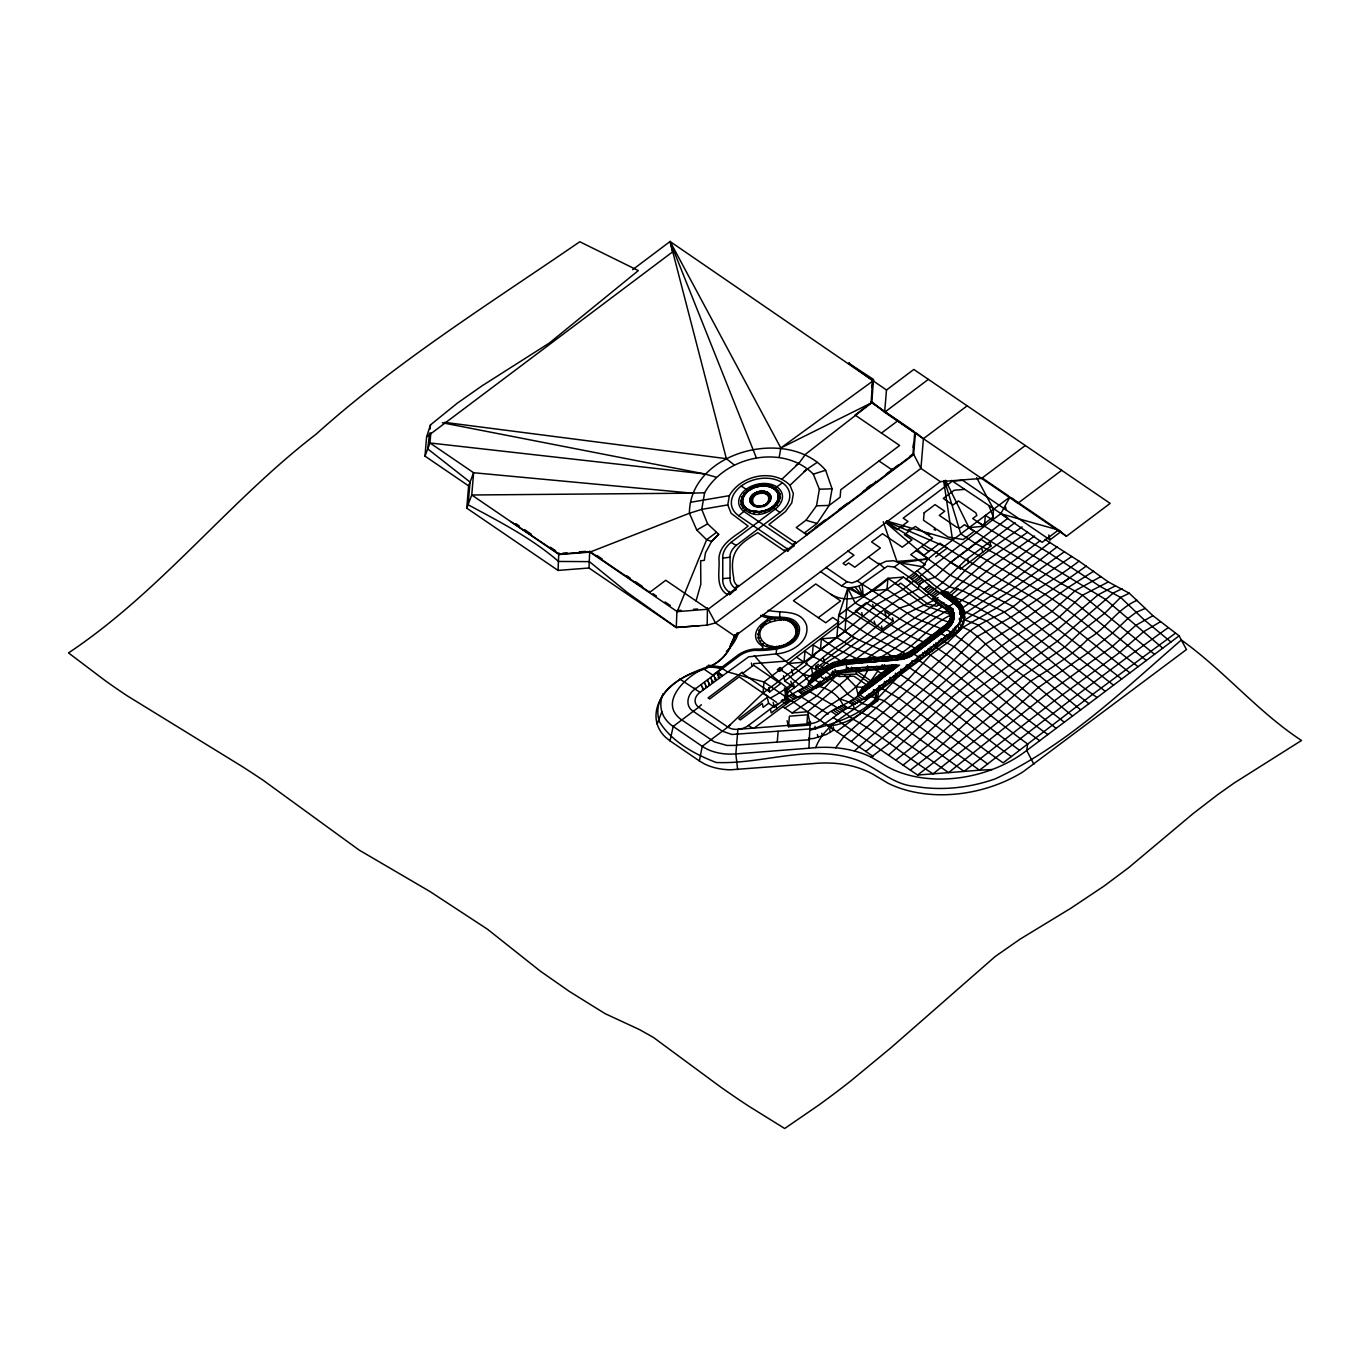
<?xml version="1.0" encoding="UTF-8"?>
<svg xmlns="http://www.w3.org/2000/svg" width="1370" height="1370" viewBox="0 0 1370 1370"><rect width="100%" height="100%" fill="white"/><g stroke="black" fill="none" stroke-linecap="round" stroke-linejoin="round"><path stroke-width="1.5" d="M761.172 493.371C772.611 491.556 770.077 506.934 760.127 505.855C748.688 507.671 751.222 492.292 761.172 493.371L761.189 491.864C774.821 489.706 771.789 508.013 759.956 506.729C746.325 508.887 749.356 490.58 761.189 491.864M759.374 513.716C760.093 510.462 750.161 509.52 749.493 512.568C726.442 502.105 755.572 476.983 771.635 486.007C794.703 496.471 765.573 521.593 749.493 512.568M779.872 620.028C792.75 616.894 802.906 634.036 790.096 641.417C764.785 659.895 742.163 624.463 779.872 620.028L779.684 611.91M947.715 627.58L914.475 653.079C885.482 668.731 848.886 652.925 821.264 673.989L810.475 682.637L809.259 681.798L823.558 669.673L830.562 665.854L830.648 663.799L838.303 660.991L897.453 655.631L905.227 653.918L911.992 650.288L944.803 625.611C951.859 621.398 954.445 609.924 946.499 605.215L945.882 609.359L949.461 613.315L950.42 616.517L951.499 613.092L953.178 612.116L952.835 616.226L949.598 622.254L913.054 650.476C909.903 655.083 899.268 652.428 903.806 659.073L846.078 664.159M900.963 659.706L900.278 657.223L907.574 654.963L908.31 653.319M663.131 693.631A51.341 35.534 -13.4 0 0 661.864 711.732A49.491 34.267 -13.4 0 0 673.167 726.442L702.211 746.325A49.56 34.301 -13.4 0 0 735.844 753.911L808.916 748.208L810.081 723.685L807.598 711.749L763.981 681.986L727.316 671.814L722.469 668.509L706.851 666.419M1044.916 539.352L1079.046 561.169L1108.347 581.942L1129.308 593.244L1152.941 615.695L1179.125 635.834L1186.454 649.551L1022.825 771.978A111.398 77.114 -13.4 0 1 888.102 783.263L873.478 774.529A90.745 62.814 -13.4 0 0 817.599 763.261L730.587 769.803A56.975 39.439 -13.4 0 1 704.437 763.912L699.385 760.949L702.211 746.325L727.83 727.059L763.039 693.117L845.033 631.33L847.842 588.107L841.54 585.898L820.459 571.513M769.289 618.024L763.724 622.46A22.262 15.412 -13.4 0 0 761.035 645.236L763.073 647.068L762.131 648.472M875.635 693.083L875.276 699.094C857.295 717.058 833.371 723.565 809.961 730.244L809.653 728.943L731.837 734.474L722.367 731.169L693.271 711.321C684.589 706.184 687.415 693.665 695.138 689.059L738.875 656.162A22.228 15.395 -13.4 0 1 754.733 650.339C769.221 650.836 801.655 649.294 799.395 627.135C793.247 611.876 774.17 620.507 762.593 614.531M967.151 405.828L923.414 438.725L920.931 468.403L715.5 622.939L707.194 625.114L676.249 627.529L588.98 568.002L558.035 570.417L558.772 553.48M588.98 568.002L589.716 551.065M676.249 627.529L676.968 610.609L681.096 610.284M707.194 625.114L707.434 607.852M782.784 706.577L792.134 712.965L807.598 711.749L836.676 731.58L877.69 700.755L878.478 689.024M829.518 664.707L812.273 656.179L813.181 644.979L841.385 661.111L907.334 613.178L933.33 600.557L936.292 600.831M558.035 570.417L466.759 508.15L468.608 485.888L424.991 456.124L426.584 436.927L430.522 424.768M430.831 432.851L429.974 442.972L424.991 456.124M792.853 544.832L795.576 542.777L768.878 524.573L785.421 511.626L791.774 502.927L793.384 493.662L789.993 485.271C772.971 468.197 740.69 475.304 729.371 495.649L727.761 504.913L731.152 513.322L748.088 526.063C737.42 535.327 719.884 542.246 718.925 558.515C720.123 570.314 714.832 586.668 726.99 594.374L730.039 592.782A29.643 20.516 -13.4 0 1 722.744 581.325L722.795 555.415A29.643 20.516 -13.4 0 1 731.015 542.383L775.112 509.212A22.228 15.395 -13.4 0 0 776.978 486.949A22.228 15.395 -13.4 0 0 746.033 489.364A22.228 15.395 -13.4 0 0 744.167 511.626L793.333 545.174M787.373 548.942L784.65 550.997L757.781 532.673C737.368 544.883 729.097 553.035 733.669 577.575C733.584 580.897 735.022 584.459 738.07 586.035L735.502 588.672A22.228 15.395 -13.4 0 1 730.039 580.075L730.056 555.175A22.228 15.395 -13.4 0 1 736.221 545.414L779.958 512.517A29.643 20.516 -13.4 0 0 782.441 482.839A29.643 20.516 -13.4 0 0 741.187 486.059A29.643 20.516 -13.4 0 0 738.704 515.736L787.87 549.284M777.252 741.889L778.126 731.392M788.521 726.699L789.394 716.202L807.632 714.78L806.964 722.658L810.612 722.367L810.389 724.987L788.521 726.699L787.082 720.723M820.442 649.928L821.383 638.814L836.83 637.547L851.112 646.349L878.358 658.473C903.618 645.133 922.986 623.624 948.108 610.249M836.83 637.547L838.714 615.335L847.842 588.107L859.007 586.189L887.418 566.221L894.353 567.026L908.892 576.958L930.761 595.008L950.369 608.708L952.921 612.047L953.04 608.605M886.253 657.138L897.453 655.613L898.309 657.429L846.232 661.573L846.591 669.296L838.115 671.146L830.734 675.102L825.887 671.797L825.305 669.331L831.881 665.409L832.206 667.995L828.148 670.272M872.022 387.727L872.365 383.686M872.707 379.644L871.097 402.934L855.017 415.041L899.628 445.473L840.752 489.775L840.135 497.19L829.192 505.41L817.068 523.426L804.293 533.033M872.947 380.689L848.664 363.238L873.443 379.37L871.834 402.66L805.543 454.224L799.207 462.906L782.116 479.003M853.202 662.326L853.698 659.038L854.537 660.854M853.459 662.189L853.733 661.008L854.332 663.474M886.493 390.005L884.626 412.267L1066.425 536.287L1110.162 503.389L913.824 369.438L886.493 390.005L670.084 241.497L632.649 269.667M776.413 702.228L763.039 693.117L763.981 681.986L870.327 600.728L886.989 589.46L887.914 578.328L903.395 577.112L911.29 582.507M913.139 447.545L913.482 443.572M699.385 760.949L670.016 740.862L673.167 726.442L698.734 707.211A14.83 10.258 -13.4 0 1 699.984 692.364L748.636 656.829L776.173 653.884L788.572 663.474L804.036 662.189L804.978 651.144L812.273 656.179M897.384 665.923C899.439 664.244 890.106 670.975 887.452 672.875L860.257 693.854L859.041 693.032L862.415 689.11L891.168 667.498L846.249 670.992L839.039 672.567L821.812 684.161L816.537 686.764L815.321 685.942L808.745 691.268L789.788 701.491L754.253 728.052M837.789 626.467L845.033 631.33L877.262 604.256L902.779 589.614L992.565 519.932L993.575 509.178L976.639 477.685M430.043 429.101L430.488 424.905L457.186 403.259L482.052 385.826L549.233 343.117L638.334 270.592L579.784 241.754C490.135 303.318 397.351 361.149 316.162 434.136C228.567 501.42 160.735 591.48 68.5 652.908L105.627 680.958A547.709 210.655 53 0 0 127.478 695.977L241.651 766.19A913.002 351.148 53 0 1 263.297 780.369L359.06 850.016L429.82 891.442L487.549 929.271L540.122 970.987L569.338 991.418L605.078 1013.629L639.31 1029.504L653.37 1037.398L719.884 1086.478A703.598 270.609 53 0 0 748.962 1106.309L784.702 1128.503L817.941 1105.659A726.271 443.572 -55.7 0 0 850.736 1080.981L891.134 1047.605L995.168 956.534L1020.033 939.186L1070.706 908.327L1104.083 886.047L1128.709 867.638L1193.184 813.54L1217.707 794.668L1234.25 782.955L1301.5 740.485C1257.643 711.732 1223.941 670.409 1181.334 639.978C1122.938 690.583 1065.963 745.794 995.202 778.879C969.635 787.853 941.841 790.952 915.04 786.38C891.528 784.753 875.498 765.607 853.87 758.98C808.591 744.184 761.788 764.563 716.219 762.491C694.847 754.39 671.3 741.444 659.278 721.493C650.014 689.572 686.986 673.372 711.664 665.58M934.066 597.388L933.33 600.557L906.152 579.013L925.298 564.611L910.742 554.696L932.61 538.239L928.38 535.345L929.75 534.317L928.535 533.495L927.165 534.523L915.314 526.422L910.519 530.036L909.303 529.197L907.95 530.224L909.149 531.063L904.371 534.66L911.992 539.848L902.248 547.178L882.52 533.718L871.577 541.938L880.413 547.966L854.794 567.214L848.578 562.967L845.65 565.176L843.047 563.395L853.99 555.175L847.842 550.98M870.84 401.907L914.715 432.714L912.899 454.532L806.519 534.557L806.262 533.512L806.998 534.882L796.261 527.553L805.971 520.257L816.503 505.804L829.192 505.41L832.069 488.816L825.648 470.252C787.973 426.224 689.504 451.449 689.418 513.27L696.782 530.036L706.646 539.729L711.578 541.475L718.719 534.249M951.448 480.442L1007.909 518.237L950.746 562.385L934.957 577.318L924.356 580.76L918.893 584.87L918.414 589.066C889.729 601.259 868.306 623.47 844.057 642.273C817.325 658.234 798.196 683.87 770.3 698.032M429.615 433.023L427.731 448.898L470.064 482.086L468.06 504.725C499.416 521.628 531.44 537.999 558.583 561.46L589.374 561.631L627.374 592.525L676.249 627.409L699.111 625.747M959.89 620.387L960.079 618.709M945.882 609.359L936.172 602.749L936.806 598.604L938.176 597.577M941.036 606.054L941.652 601.909L944.889 604.101M816.503 505.804L819.38 489.21L813.318 474.14C782.801 443.555 724.918 456.296 704.625 492.772L701.748 509.366L707.605 523.871L718.685 534.231L711.578 541.475L705.481 552.846L704.3 560.347L700.652 560.792L700.823 584.236L696.046 600.951M779.222 457.203L780.814 447.973L670.084 241.497L672.567 251.909L426.584 436.927M708.239 665.221L722.058 667.07L737.659 655.339A24.095 16.68 -13.4 0 1 754.836 649.038C768.262 649.226 799.583 648.712 797.597 627.614C791.175 612.647 771.978 622.34 760.641 615.335M952.099 618.298L950.523 618.743L949.53 621.655C955.198 609.718 938.844 605.608 933.552 598.45M950.66 617.545L947.441 624.96L948.228 622.374L949.598 622.254M953.931 617.288L950.352 625.388L944.872 629.703M951.568 624.583L951.996 621.158L949.907 623.555L950.506 626.039L952.989 621.997L952.407 619.6L954.256 614.736L951.328 621.62L948.177 625.405L948.759 627.871L913.824 654.329M953.006 622.066L954.068 617.87M946.19 596.173L942.954 593.963C952.475 598.313 963.846 608.263 960.901 620.13L960.319 617.647M957.459 603.399L961.209 614L959.942 622.87L962.476 614.102L960.832 605.745L959.257 603.262L957.459 603.399L943.485 592.799L945.009 592.422C963.607 598.108 973.248 623.264 954.017 634.533L872.005 696.217L865.326 699.488L864.11 698.666L843.886 709.985L825.511 723.12A22.228 15.395 -13.4 0 1 809.653 728.943M781.448 619.976L781.739 618.384M761.771 484.86L761.583 485.853L756.839 486.658L756.548 485.751M893.171 664.981L890.397 668.491L841.625 672.738L835.049 675.496L822.223 684.983L815.544 688.271L808.283 683.305L812.53 678.373L812.992 676.078L811.365 667.447L805.491 663.251M817.993 674.263L818.472 671.968L819.517 672.139M812.53 678.373L823.473 670.153L823.935 667.858L834.381 662.224L834.535 664.176L847.259 661.402L848.39 661.419L848.886 663.508L853.407 663.542L852.825 661.076L852.534 663.217M848.235 668.885L846.437 668.646L899.542 665.067L859.264 695.361L858.048 694.539L862.312 689.589L862.775 687.295L888.753 667.772M867.775 685.479L868.255 683.185L869.299 683.356M873.238 681.369L873.717 679.075L874.779 679.246M878.718 677.26L879.18 674.965L880.242 675.136M884.181 673.149L884.643 670.855L885.705 671.026M862.312 689.589L891.185 666.916L863.836 687.483M946.139 625.987L909.629 653.85L911.529 652.582L911.992 650.288L913.054 650.476L909.92 651.692L909.629 653.85L907.574 654.963M916.992 648.472L917.455 646.178L918.516 646.349M922.455 644.362L922.918 642.068L923.979 642.239M927.918 640.252L928.398 637.958L929.442 638.129M933.398 636.142L933.861 633.848L934.922 634.019M938.861 632.032L939.323 629.721L940.385 629.909M911.529 652.582L947.869 624.103M759.956 506.729L760.127 505.855M948.537 611.859L949.496 608.006M740.879 504.537L742.591 503.732C740.605 496.95 746.838 490.169 752.318 488.319A18.152 12.57 -13.4 0 0 750.572 510.53A18.152 12.57 -13.4 0 0 778.297 497.31A18.152 12.57 -13.4 0 0 752.421 488.268L751.582 487.583M740.519 500.855L742.266 500.392C745.297 486.247 767.183 480.185 776.841 491.179L778.537 490.717M759.34 511.815C766.669 511.078 774.324 507.568 777.766 500.718C778.742 492.755 778.896 493.371 777.817 500.992C772.68 511.918 755.024 515.051 747.095 509.041M949.461 613.315L952.03 608.263L952.784 610.147L951.14 611.277L950.095 614.873M768.142 610.335C781.14 613.606 800.816 608.828 806.553 625.268C809.927 642.085 790.644 653.028 776.173 653.884L776.773 646.28M763.398 493.405L763.843 491.899M776.499 647.342C747.695 650.322 756.446 616.397 779.907 618.452M754.219 513.63L754.647 511.746M948.622 623.35L949.53 620.593L951.02 620.319M783.76 620.13L784.274 618.555M950.438 618.212L951.516 614.959L953.195 614.171M950.129 619.942L951.191 616.86L952.835 616.226M712.04 665.375C724.37 659.518 731.477 647.325 735.005 634.635M729.748 646.503L737.197 632.871M468.608 485.888L473.609 472.736L691.953 493.166L704.625 492.772M466.759 508.15L471.76 494.998L473.609 472.736L429.974 442.972L704.916 473.986L716.03 477.154M670.016 740.862L665.666 737.385A56.906 39.387 -13.4 0 1 657.172 724.045L661.864 711.732M860.72 659.124L861.833 660.289M868.015 658.559L869.128 659.706M875.31 657.994L876.423 659.141M889.901 656.864L891.014 658.011M897.453 655.631L900.056 655.922M691.953 493.166L471.76 494.998L559.011 554.525L589.956 552.11L677.225 611.636L706.646 539.729L716.219 532.536M815.938 678.681L815.647 679.52L815.458 676.66L815.955 678.749L818.678 676.626M821.418 674.571L821.11 675.393L820.921 672.55L821.418 674.639L825.185 672.242M824.26 680.496C826.367 677.808 818.061 684.178 821.538 682.551M868.46 687.843L865.412 690.737L865.241 687.894L895.312 665.272L895.809 667.361L896.699 666.437M874.968 683.476L870.892 686.627L870.292 684.144M879.403 679.691L879.865 676.951L880.448 679.417L876.355 682.517L875.772 680.034M874.711 690.703L874.899 689.795L869.933 694.299M870.789 693.905L874.214 690.309M882.126 677.568L881.818 678.39L881.235 675.924M880.174 686.593L880.362 685.685L876.783 689.658L879.814 686.781M890.329 671.403L887.28 674.28L886.698 671.814M885.14 682.089L882.246 685.548L885.825 681.575L885.636 682.483M892.915 668.765L890.192 670.821M895.792 667.293L892.761 670.17L892.161 667.704M891.459 678.099L887.709 681.438L886.51 681.061M896.922 673.989L891.801 677.842M902.385 669.879L897.264 673.732M898.651 673.218L901.683 670.324M907.008 665.632L904.114 669.108L907.693 665.118L907.505 666.025M959.925 622.802L951.602 632.871L946.756 629.566L946.156 627.1L914.458 650.887L914.783 653.353M914.629 653.73L918.739 650.647L918.14 648.164L917.677 650.904M912.489 661.522L909.594 664.998L913.173 661.008L912.985 661.915M923.14 646.726L920.092 649.62L919.51 647.137M959.051 619.103L960.935 619.959L958.332 624.925L950.438 633.505L917.951 657.412L915.057 660.888L913.858 660.494M925.863 644.671L925.572 645.51L925.384 642.65L925.88 644.739L929.665 642.41L929.083 639.944L928.62 642.684M919.321 656.384L923.26 654.706L923.431 653.302M931.189 639.978L928.466 642.033L931.24 639.893L930.213 639.191L930.35 641.896M931.343 640.561L931.035 641.383L930.864 638.54L931.36 640.629L935.111 638.232M924.596 653.182L929.031 649.774M936.806 636.451L936.498 637.273L936.326 634.43L936.823 636.519L940.591 634.122M931.309 647.89L934.494 645.664M942.269 632.341L941.961 633.163L941.789 630.32L942.286 632.409L945.009 630.286M935.727 644.054L936.926 644.431L939.82 640.954M946.482 636.725L950.575 634.087L950.763 632.735M735.159 635.046L732.008 642.05L734.885 636.177L940.334 481.641L981.588 478.421L1025.325 445.507M868.717 683.972L877.776 671.043L882.194 674.228M785.969 620.507L786.705 618.966M735.159 636.622L730.998 643.968M765.436 493.868L766.275 492.446M771.327 647.308L771.961 646.246M788.041 621.089L789 619.617M808.283 683.305L812.992 676.078L826.024 662.789L842.858 652.308L867.553 634.173L891.613 613.383L900.004 607.989L908.944 604.906L929.1 593.724L942.354 582.798L965.901 559.851L1015.05 522.604M789.788 701.491L784.942 698.186L807.632 685.479L814.208 676.9L803.385 674.485L788.572 663.474M815.544 688.271L819.328 682.465M864.727 691.251L862.775 687.295L858.048 694.539L856.13 686.952L844.879 675.496M863.99 688.134C854.931 704.677 832.566 705.584 820.664 719.815A14.83 10.258 -13.4 0 1 810.081 723.685L737.899 729.319L735.844 753.911L737.642 769.58M869.111 693.699L865.326 699.488L870.567 696.405L883.753 700.584L979.499 770.214L992.137 769.529M808.916 748.208L815.681 747.592C825.528 722.127 852.089 713.564 870.567 696.405M814.876 716.715C832.737 700.258 858.168 693.477 868.032 669.194M766.926 484.946L766.275 485.922L761.532 485.596M757.302 506.677L757.901 505.821M825.922 567.403L847.002 581.788L852.037 582.918L857.312 580.983L879.18 564.526L885.945 561.306L893.497 560.707L899.816 562.916L922.558 566.666L928.072 558.926L936.189 552.435L1009.998 496.933L1000.751 513.75L992.565 519.932L985.372 515.343L984.379 526.149L1105.316 599.272L1162.736 648.181M948.811 622.768L944.324 627.905M835.631 747.78L843.937 736.461L907.813 679.811L930.829 654.706L947.355 642.821L962.99 627.306L997.018 607.715L1071.819 556.443M831.299 664.21L823.935 667.858L812.992 676.078L814.054 676.249L818.267 670.803L811.365 667.447M789.959 621.894L791.089 620.507M830.562 665.854L838.868 662.84M903.241 656.572L908.875 654.5M854.383 751L930.504 683.356L977.358 636.485L1011.385 616.945L1069.747 577.78M767.149 494.724L768.313 492.772M832.874 666.008L834.21 664.57L834.587 666.145L832.874 666.008L834.159 664.724M905.724 669.553C881.749 690.788 863.305 723.069 828.233 726.083M953.914 615.25L954.085 617.938L954.239 612.613M950.523 623.179L946.156 627.1L948.177 625.405M950.489 625.97L948.263 628.299M746.77 508.989L738.704 515.736M837.669 674.091L817.051 695.823L792.134 712.965M850.564 675.581L807.598 711.749M791.654 622.888L792.956 621.586M891.168 667.498L890.14 668.491L892.778 664.998M701.371 704.728L698.734 707.211L727.83 727.059A14.83 10.258 -13.4 0 0 748.465 725.449L777.937 703.272M727.83 727.059L730.467 724.576M789.993 485.271L807.067 469.174L817.171 462.375M937.542 632.478L941.515 628.881L914.509 617.75L857.312 580.983M836.676 731.58L851.232 741.495C888.376 707.194 926.822 674.639 962.1 638.608C977.735 620.353 1003.542 616.791 1020.924 600.248C1040.327 587.25 1060.5 575.451 1079.046 561.169M766.481 646.229L767.56 645.27M953.88 616.894L953.725 620.011M868.203 657.617L943.005 606.311M949.41 595.539L954.411 597.32L994.945 564.491L1034.573 536.03M833.114 717.4L888.514 755.144L952.064 697.159L976.296 677.088L1009.056 652.274L1058.787 617.442L1082.505 595.231L1108.347 581.942M771.635 486.007L770.556 486.898L766.207 485.665M1152.941 615.695L1135.867 625.285L1111.978 646.726L1046.063 694.59L948.554 772.629L890.02 731.46L874.916 719.181L854.229 709.043L847.653 707.999L842.79 704.694C838.526 694.967 828.473 688.613 818.369 686.267L784.856 707.965M793.11 624.052L794.566 622.87M950.283 595.847L958.298 588.877M937.936 602.423L872.913 646.143L856.541 658.593L835.854 648.472L821.383 638.814M938.981 604.461L936.669 606.311L927.678 603.913L900.689 583.123L897.949 585.178L887.914 578.328L838.714 615.335L867.553 634.173L905.741 653.832M958.041 603.211L1039.899 540.893M754.87 506.129L755.863 505.359M888.514 755.144L895.792 760.144L912.026 747.095L967.562 696.046L1058 629.172L1098.158 594.768L1115.368 585.846M892.623 682.243C932.028 705.584 965.422 737.163 1003.165 762.816L1093.14 693.973L1175.374 633.231M1050.191 542.28L1001.264 580.469L963.213 607.492M815.681 747.592A98.16 67.935 -13.4 0 1 871.115 757.148L889.284 743.362L944.821 692.312L985.064 658.268L1009.707 639.944L1051.389 611.91L1075.313 590.624L1100.966 576.53M865.771 751.445L890.02 731.46L985.304 644.242L1027.243 617.288L1068.446 587.302L1093.62 571.221M895.792 760.144L917.609 775.043L979.499 770.214C1041.868 722.144 1103.912 673.475 1167.993 627.82M795.987 465.355L799.207 462.906M803.847 471.622L807.067 469.174M903.07 765.111L927.456 745.708L975.097 702.176L1016.026 670.735L1057.297 641.263L1113.467 592.885L1122.15 588.74M1057.332 546.733L1008.234 584.168L963.264 614.633M929.528 585.35L924.065 589.477L929.528 585.35L954.068 603.194L960.182 609.718L959.548 607.852M1022.157 526.885L980.8 556.288L964.874 570.571L949.427 586.908L940.385 593.313L948.28 598.108L948.622 599.478L947.937 596.669L944.392 594.529L944.992 596.995L950.694 599.752L953.469 602.783L952.784 599.974L949.239 597.834L949.838 600.3L958.195 606.533M943.159 627.648L948.074 623.932M910.331 770.077L934.819 751.085L974.635 715.243L1023.39 675.821L1064.781 647.085L1080.553 632.152L1105.008 612.989L1120.626 597.406L1129.308 593.244M510.53 521.456L559.268 554.131L590.213 551.716L649.74 592.337L665.751 580.281L708.17 609.222L715.5 622.939L734.885 636.177M848.903 364.283L849.212 362.827M782.441 482.839L774.17 488.679L770.505 486.641M928.363 379.37L884.626 412.267L871.594 401.633M881.458 433.074L897.538 420.984M867.09 487.754L870.515 485.185M735.844 590.093L735.262 587.627L738.293 585.332L738.55 586.377M815.218 527.484L825.356 519.846M838.902 509.657L847.362 503.287M862.586 491.83L876.132 481.658M886.287 474.02L898.138 465.115M909.971 456.193L913.362 453.658L920.931 468.403L940.334 481.641M730.193 593.433L729.559 594.82L736.478 588.706L735.656 589.323M788.024 549.935L787.39 551.322L794.309 545.209L793.487 545.825M701.354 669.776C684.949 677.705 658.251 703.187 681.455 719.729L714.335 741.855L726.973 745.451L736.546 745.383M704.762 683.39L704.42 682.26M714.198 676.283L713.838 675.17M717.349 673.92L718.599 672.721M701.783 686.147L702.159 687.089M704.933 683.784L705.293 684.726M708.067 681.421L708.444 682.363M711.218 679.058L711.578 679.999M714.352 676.694L714.729 677.636M717.503 674.331L717.863 675.256M702.313 687.483L703.033 687.98M705.447 685.12L706.184 685.616M708.65 684.469L710.105 684.572M711.783 682.089L713.256 682.209M709.489 685.034L709.129 684.11M712.64 682.671L712.263 681.729M718.925 677.944L718.565 677.003M841.54 585.898L847.002 581.788M753.551 665.238L780.575 683.681L769.649 691.901L742.608 673.458L753.551 665.238L753.62 663.645L786.705 661.059L838.988 621.74L832.754 617.476L825.733 622.768L793.418 600.728L815.715 583.962L840.581 600.933L818.284 617.699M894.353 567.026L899.816 562.916L928.072 558.926L950.198 575.109L1012.533 606.225L1113.519 685.188M888.257 578.568C873.529 592.371 850.462 606.413 830.597 594.118M923.483 555.535L939.889 543.205L947.167 548.171L935.676 556.802M871.508 590.658L886.989 589.46L903.395 577.112M910.536 578.106L915.999 573.996L929.528 585.35M912.18 579.322L917.66 575.212M1061.681 470.321L1017.944 503.218L1011.591 498.183M915.537 581.976L921 577.849M793.692 684.469L794.446 687.654L784.753 681.044L807.05 664.262L806.433 661.676L814.619 655.494L814.311 654.192L844.81 631.262L854.503 637.872L824.021 660.819M917.215 583.38L922.678 579.27M918.893 584.87L924.356 580.76M770.334 708.992L771.259 712.897L787.664 700.567L787.647 692.775L816.743 670.889L815.664 666.385L818.404 664.33M767.474 698.375L768.621 703.255L763.158 707.365L762.234 703.478L740.365 719.918L738.772 718.839L768.245 696.662L739.149 676.814L709.677 698.991L708.085 697.895L742.3 672.156L742.608 673.458M768.621 703.255L774.307 707.143L785.25 698.905L785.233 691.114L792.031 685.993L790.884 681.215M816.126 668.286L824.329 662.121L823.233 657.514M925.743 590.949L931.206 586.839M814.054 676.249L827.994 665.991M927.421 592.371L932.901 588.261M886.133 521.953L936.189 552.435L960.438 568.978L990.921 546.048L990.133 542.743M809.482 684.144L828.901 669.759L828.679 667.121M893.24 621.175L866.2 602.731L855.274 610.951L882.314 629.395L893.24 621.175L892.452 617.87M930.761 595.008L936.241 590.898M932.422 596.224L937.885 592.114M815.321 685.942L820.339 682.174M825.802 678.064C828.679 678.304 821.829 679.657 820.424 675.907L819.825 673.441L821.315 673.989M814.328 687.449L830.717 675.05M936.172 602.749L932.696 598.416L940.899 592.251L945.009 592.422L956.808 601.139L954.702 599.05L953.178 599.426C969.258 604.341 966.449 626.604 953.623 633.711L871.594 695.395L866.319 697.981L865.104 697.159L864.11 698.666L951.448 632.221M827 678.441L829.723 676.318M939.529 593.279L945.009 592.422M1027.586 532.262L987.753 559.902L947.749 594.94L943.485 592.799M1058.479 530.002L1042.073 542.332L1000.751 513.75L1058.479 530.002L1066.425 536.287M886.561 522.501L897.093 529.693L901.888 526.097L903.104 526.919L904.457 525.892L903.258 525.07L908.036 521.473L903.19 518.168L952.39 481.144L962.699 480.339L1049.968 539.883L1060.894 531.646L1011.454 497.909M903.806 659.073L909.2 657.103L908.618 654.62L914.047 651.247M890.157 670.769L892.966 668.68M944.855 629.618L947.697 627.511M884.866 675.581L885.328 672.841L885.928 675.307L882.143 677.636L881.646 675.547M866.542 696.08L869.59 694.556M875.396 690.189L876.766 689.607M902.727 669.622L904.097 669.039M930.076 649.072L931.446 648.472M934.854 645.476L935.042 644.568M940.317 641.348L940.505 640.441M887.709 681.438L890.432 679.314M893.189 677.328L895.894 675.204M917.78 658.764L914.526 661.008M941.19 639.927L945.112 638.197M917.609 775.043C956.483 745.143 993.729 713.171 1030.788 681.113C1050.687 668.098 1071.528 656.059 1088.225 638.797C1106.532 628.368 1117.714 608.52 1137.083 600.334M1179.125 635.834L1026.712 750.486A103.983 71.976 -13.4 0 1 880.773 762.713L871.115 757.148M1064.576 551.579L1006.864 593.141L964.822 619.942L978.197 624.977L1016.728 658.901L1039.042 675.341L1080.725 709.865M768.416 495.906L769.82 494.878M873.7 380.398L780.814 447.973L871.834 402.66L913.721 431.242M781.225 700.806L783.075 699.453M945.505 480.236L968.984 527.69L983.369 536.971L1061.476 583.654L1086.307 566.084M742.591 507.859L744.098 506.489L746.821 509.246M823.473 670.153L826.846 667.841L827.137 665.683L823.558 669.673L830.58 665.426L842.824 661.556L900.569 656.744L907.591 654.535L910.776 652M736.58 745.074L809.259 739.766L809.327 737.574L809.636 738.875L813.694 738.464L826.538 734.406L833.919 729.953L833.217 727.008M911.444 653.13L913.807 651.538L911.101 653.302L911.684 655.768L909.2 657.103M832.84 672.927L830.734 675.102M912.232 653.901L914.663 652.188L912.214 653.832M911.684 655.768L913.944 654.244L918.636 656.898M895.586 656.487C916.444 645.476 929.87 624.617 951.414 614.788L924.853 605.591L895.192 583.295M794.326 625.371L795.901 624.326M696.782 530.036L707.605 523.871M1160.458 621.723L1143.522 631.793L1119.461 652.617L1053.701 701.286L964.035 771.413L882.999 712.468L875.772 707.725L862.62 703.649L854.229 698.769L848.304 694.641L839.998 685.36L829.09 677.876M795.251 626.826L796.912 625.936M762.422 644.208L763.861 643.438M825.305 669.331L814.362 677.551L815.869 678.081M886.458 672.088L886.613 674.793M880.996 676.198L881.133 678.904M875.533 680.308L875.67 683.031M870.07 684.435L870.207 687.141M848.869 663.44L847.944 663.971L846.403 659.604M855.719 663.166L860.702 662.977L860.12 660.511L859.829 662.652M863.46 662.309L862.535 662.84L861.935 660.357L862.98 660.289L863.477 662.378L867.998 662.412L867.415 659.929L867.124 662.087M851.883 668.611L859.332 668.68L854.64 667.995M870.772 661.796L869.83 662.258L869.231 659.792L870.275 659.723L870.772 661.796L875.293 661.83L874.711 659.364L874.42 661.522M859.332 668.68L860.257 668.166M878.05 661.162L877.125 661.693L876.526 659.227L877.571 659.141L878.067 661.231L882.588 661.265L882.006 658.799L881.715 660.939M869.231 666.865C886.373 666.111 862.501 668.269 861.935 667.43M885.345 660.597L884.421 661.128L883.821 658.662L884.866 658.576L885.362 660.665L889.883 660.7L889.301 658.234L889.01 660.374M892.641 660.032L891.716 660.563L891.116 658.079L892.161 658.011L892.658 660.1L897.179 660.135L896.596 657.651L896.305 659.809M882.143 666.454L877.554 667.258L876.526 666.299M882.16 666.522C882.194 664.244 906.221 666.522 891.116 665.152M769.169 497.344L770.711 496.591M835.289 663.971L835.734 666.505L847.037 664.039M906.118 655.665L906.563 658.199M958.538 623.23L961.791 626.313M754.151 504.502L752.695 504.537A10.498 7.261 -13.4 0 1 757.045 492.155A10.498 7.261 -13.4 0 1 770.762 497.892M1145.114 608.451L1136.346 612.219L1128.126 618.298L1112.337 633.248L1087.986 652.822L1038.357 687.5L1014.365 709.078L933.073 773.827C905.673 756.737 881.201 734.919 853.099 719.284C833.32 702.108 807.409 694.265 788.88 675.547M795.867 628.351L797.597 627.614M832.206 667.995L835.717 666.454M835.323 671.608L838.115 671.146M589.956 552.11L689.418 513.27L701.748 509.366L727.761 504.913M956.774 625.85L957.784 625.508M796.193 630.029L797.956 629.464M813.318 474.14L825.648 470.252M759.442 641.383L761.155 640.869M769.323 498.937L770.899 498.492M816.537 686.764L818.369 686.267M909.577 664.929L908.396 664.604M891.373 671.129L890.346 671.471L890.791 668.731L891.39 671.197M882.229 685.479L881.047 685.171M945.779 593.946L948.554 592.114L942.594 591.189L934.7 585.521A40.655 15.635 53 0 1 931.326 582.678L917.095 570.776M948.331 596.121L949.855 595.727L951.962 597.834M751.308 503.698L752.883 503.321M796.21 631.741L797.974 631.33M954.599 628.333L955.78 628.059L955.404 626.484M690.6 502.293L729.371 495.649M955.541 601.276L957.202 601.019L941.755 592.285M795.901 633.505L797.648 633.265M722.572 558.155L729.867 557.247M846.129 660.254L842.327 660.1L842.944 661.933M846.437 661.573L842.619 662.053L843.218 664.519M845.119 664.279L844.16 664.399M897.299 657.6L900.689 657.138L900.09 655.288M757.764 637.94L759.631 637.735M968.984 527.69L984.379 526.149L977.17 521.525M768.895 500.581L770.385 500.427M780.266 494.039L778.383 494.193L776.841 491.179M964.514 489.415L954.205 490.22L943.262 498.44L952.955 505.068L958.418 500.958L975.868 512.86L976.879 515.394L972.7 518.528L982.393 525.138L993.318 516.918L989.089 506.198M562.899 553.172L567.026 552.846M579.39 551.87L585.589 551.391M722.726 578.602L730.022 578.037M693.477 609.308L697.604 608.999M677.225 611.636L708.17 609.222L913.602 454.686L915.468 432.423L923.414 438.725M853.424 659.706L864.367 658.85M869.847 658.422L880.773 657.566M886.253 659.569L889.935 659.21M866.165 668.149L867.415 667.002M847.345 668.577L852.037 669.262L852.825 668.149M883.821 665.717L888.496 666.402L889.284 665.289M741.512 497.07L743.105 496.694M750.435 501.985L752.13 501.882M795.319 635.166L796.98 635.115M819.38 489.21L832.069 488.816M754.288 655.596L772.166 675.787L787.27 688.065L792.476 693.871L797.323 697.193L801.604 697.073L828.268 714.095M890.003 658.165L890.791 660.631M882.708 658.73L883.496 661.196M875.413 659.295L876.201 661.761M868.118 659.878L868.922 662.344M860.822 660.443L861.627 662.909M870.087 683.305L856.661 674.143L842.413 674.434L837.138 673.184M834.399 675.239L839.673 676.489L853.938 676.198L867.364 685.36M958.949 605.728L960.832 605.745L963.315 608.229M829.655 667.618L831.008 667.635M932.696 598.416L936.806 598.604M856.13 686.952L862.775 687.295M794.412 636.862L795.987 636.964M757.49 634.139L759.391 634.293M959.959 608.229L961.911 608.4L964.446 611.054M780.626 497.721L778.674 497.276M942.132 603.485L943.159 603.588L936.207 598.296M946.824 606.139L951.653 609.65L953.691 613.914M944.204 603.759L944.564 605.129L947.852 606.242M750.246 500.101L751.976 500.29M767.902 502.156L769.204 502.31M444.548 422.354L726.357 458.676L734.2 464.927M708.872 666.128L723.086 668.029M743.807 493.44L745.194 493.371M836.608 664.57L838.115 664.81M949.53 600.094L947.8 597.286L957.767 604.701L961.363 614.65M793.23 638.488L794.686 638.762M442.339 422.765L704.916 473.986M956.791 604.444L958.349 607.184M758.672 630.269L760.453 630.765M805.971 520.257L817.068 523.426M886.561 520.942L952.595 540.088C983.043 558.686 1014.416 575.777 1044.882 594.323C1078.378 615.455 1106.6 643.01 1138.128 666.676M779.633 501.506L777.766 500.718M750.76 498.149L752.404 498.663M791.774 640.013L793.11 640.441M839.622 698.803L848.578 701.868L853.424 705.173L854.229 709.043M940.899 592.251L947.115 594.529M960.25 609.547L958.229 606.704L959.839 609.513M915.639 648.404L882.76 631.793L846.917 609.171M963.281 611.226L986.965 621.158L1032.586 659.278L1088.927 703.701M766.412 503.543L767.303 503.389A10.498 7.261 -13.4 0 1 762.508 505.667M886.424 521.422L944.392 546.27C974.07 565.913 1006.231 581.462 1036.576 599.769C1068.429 623.299 1098.877 648.25 1129.925 672.858M923.774 641.982C898.84 632.632 878.478 615.284 855.103 602.971L847.842 588.107C877.639 602.321 902.761 624.138 933.569 636.074M748.38 490.7L741.187 486.059M943.93 641.263L954.411 646.914L1056.116 728.378M962.99 627.306L969.857 630.542L977.358 636.485L1008.508 664.981L1030.788 681.113L1072.522 716.03M949.718 622.699L916.05 609.188L886.989 589.46M954.411 597.32C1010.118 617.682 1049.403 664.279 1097.13 697.535M790.096 641.417L791.261 641.999M935.659 647.137C975.217 673.269 1009.091 707.228 1047.913 734.543M955.198 635.166C992.873 661.984 1027.243 694.128 1064.319 722.196M927.387 652.976C966.261 680.119 1001.008 713.085 1039.71 740.708M1061.476 583.654L1082.505 595.231L1154.533 654.346M777.338 505.153L775.677 504.023M761.189 626.569L762.747 627.409M751.942 496.265L753.397 497.087M917.78 659.655C956.157 685.36 990.287 716.87 1027.706 744.03L1026.712 750.486L1033.905 764.306M731.015 542.383L736.221 545.414M870.361 680.53L855.753 670.307M992.565 519.932L1049.146 552.949L1099.682 586.154L1120.626 597.406L1144.275 619.925L1170.939 642.016M881.338 688.202L898.977 698.34L987.701 764.032M780.369 669.656L787.579 674.314M892.469 656.658C877.81 646.041 859.247 642.77 845.033 631.33M679.794 678.989L699.984 692.364M908.344 667.019C947.492 692.038 982.153 722.846 1019.537 750.315M796.775 657.309L804.036 662.189M981.93 477.787L1008.44 495.854M879.026 460.988L892.281 470.03L892.041 469.002M990.921 546.048L981.228 539.438L950.729 562.368L993.044 586.565L1020.924 600.248L1121.722 679.023M921.685 546.459L928.963 551.425M916.222 550.586L929.305 559.508M899.816 562.916L915.999 573.996M868.374 557.025L878.067 563.635M884.027 567.831L878.872 563.224M779.958 512.517L772.372 507.071M942.046 631.587L940.693 631.21L941.276 633.676L945.985 636.331M936.583 635.697L935.231 635.32L935.813 637.786M889.164 614.24L884.797 611.277L885.979 616.209M925.658 643.934L924.288 643.54L924.887 646.024M920.178 648.044L918.825 647.65L919.407 650.133M892.846 668.594L891.476 668.217L892.075 670.683M729.302 591.412L730.381 594.203M820.099 665.477L823.49 667.789M815.664 666.385L820.767 669.861M856.096 697.57L860.959 700.875M852.346 699.882L857.192 703.187M850.462 700.909L855.308 704.231M848.578 701.868L853.424 705.173M842.807 704.694L847.653 707.999M840.923 705.636L845.769 708.958M807.632 685.479L812.478 688.785M839.022 706.68L843.886 709.985M805.783 686.764L810.629 690.069M835.272 708.992L840.118 712.297M833.405 710.259L838.252 713.564M802.015 689.076L806.861 692.381M800.131 690.103L804.978 693.408M831.556 711.612L836.402 714.917M596.96 555.466L602.218 559.046M626.724 575.76L630.234 578.157M635.474 581.736L642.479 586.514M652.942 593.655L656.418 596.019M665.067 601.927L670.272 605.489M792.476 693.871L797.323 697.193M790.593 694.83L795.439 698.135M788.692 695.874L793.555 699.179M873.05 756.394L851.232 741.495M825.819 724.422L833.919 729.953M784.702 700.567L787.921 702.759M782.852 701.902L786.072 704.111M515.856 523.648L519.316 526.012M524.487 529.539L531.389 534.249M550.38 547.212L555.552 550.74M717.692 672.105L722.538 675.41M717.349 672.362L722.196 675.667M717.007 672.619L721.853 675.924M716.99 672.807L717.948 673.458M719.541 677.482L718.085 677.362M703.067 668.491L712.76 675.102L721.682 668.389L721.442 667.361M716.407 679.845L714.934 679.726M715.414 679.366L715.791 680.308M710.705 677.533L711.047 678.647M707.554 679.897L707.913 681.01M706.971 686.935L705.499 686.832M705.978 686.473L706.355 687.397M701.269 684.623L701.628 685.753M703.82 689.298L702.365 689.196M702.844 688.836L703.204 689.761M748.465 725.449L752.49 728.189M1011.351 756.582C974.036 729.679 939.614 699.111 900.484 674.656M788.212 642.701L789.171 643.386M874.831 668.903L877.776 671.043M851.592 588.158L863.288 596.755L862.158 584.288M1146.33 660.511L1074.457 602.064L996.024 554.028L975.2 543.274L960.781 533.889L944.564 480.682M952.647 600.591L955.832 602.594L956.414 605.06M885.688 522.467L928.072 558.926L896.939 561.477L883.239 521.764M922.558 566.666L934.957 577.318L949.427 586.908L962.493 590.675L1004.107 611.91L1105.333 691.353M754.887 495.683L753.568 494.022M764.888 623.333L766.104 624.48M959.257 603.262L961.637 605.608M965.028 614.017L960.473 610.866L960.507 613.589L965.045 617.082M905.673 654.432L905.364 655.887M855.394 587.507L863.288 596.755L859.007 586.189M961.98 617.031L964.514 620.182M803.385 674.485L809.259 681.798M960.935 619.959L963.418 623.281M769.563 511.01L768.604 509.349M755.949 493.251L756.771 494.553M957.39 625.576L959.668 629.241M956.465 603.468L957.339 604.906M783.948 644.722L784.479 645.63M769.478 620.798L770.283 622.168M744.15 506.763L742.591 503.732M952.064 630.577L954.017 634.533M946.601 634.687L948.554 638.643M941.139 638.797L943.091 642.753M935.659 642.907L937.628 646.863M930.196 647.034L932.148 650.973M924.716 651.144L926.685 655.083M919.253 655.254L921.205 659.193M831.213 672.807L833.165 676.763M825.733 676.934L827.685 680.873M820.27 681.044L822.223 684.983M882.862 656.761L883.718 658.576M952.338 609.564L954.068 615.901L953.537 613.28M756.394 457.922L670.084 241.497L726.357 458.676M835.546 670.204L837.121 674.382M838.526 661.573L838.68 662.874M839.039 672.567L839.313 673.458M781.654 645.458L781.945 646.434M764.597 512.825L764.1 511.01M758.5 492.327L758.912 493.765M841.385 671.831L841.625 672.738M1048.786 534.934L1049.968 539.883M1005.546 506.814L1006.333 510.102M981.93 548.925L982.718 552.213M967.854 559.508L968.624 562.813M959.651 565.69L960.438 568.978M953.486 600.728L954.068 603.194L948.451 606.653M950.352 598.33L950.335 600.351M951.225 607.818L951.807 610.301M949.787 606.242L950.369 608.708M945.505 595.008L946.002 597.097M952.989 628.881L953.366 630.457M943.639 593.45L944.375 596.584M946.499 604.701L946.995 606.79M944.067 603.057L944.564 605.129M943.605 603.348L944.067 604.204M950.095 632.067L950.592 634.156M940.025 602.029L939.358 600.454M945.3 636.844L945.129 638.266L944.632 636.177M940.608 634.19L940.008 631.724L939.546 634.464M939.169 640.287L939.666 642.376M935.128 638.3L934.545 635.834L934.083 638.574M933.689 644.397L934.186 646.486M929.579 648.678L929.391 649.585M928.226 648.524L928.723 650.596M922.764 652.634L923.26 654.706M919.921 646.777L920.417 648.849M917.951 657.412L917.797 658.816L917.301 656.744M875.635 481.332L875.892 482.377M914.458 650.887L914.954 652.959M913.362 651.76L913.944 654.244M911.821 660.854L912.317 662.943M906.358 664.964L906.854 667.053M900.895 669.074L901.391 671.163M897.504 657.583L898.086 660.066M896.579 664.724L895.329 665.871M896.083 673.852L895.911 675.273L895.415 673.184M892.572 667.327L893.069 669.416M881.526 626.107L882.314 629.395M890.62 677.962L890.449 679.383L889.952 677.294M872.69 604.393L873.478 607.698M887.109 671.437L887.606 673.526M874.248 621.141L875.036 624.446M884.352 664.621L884.849 666.693M884.489 681.421L884.986 683.493M861.764 612.613L862.552 615.918M879.026 685.531L879.506 687.603M876.183 679.674L876.68 681.746M874.985 683.544L874.403 681.061L873.94 683.801M876.201 694.504L877.69 700.755M873.546 689.641L874.043 691.713M870.703 683.784L871.2 685.856M865.241 687.894L865.737 689.966M855.685 670.016L856.661 674.143M851.541 667.173L851.575 669.296M847.893 667.464L848.39 669.536M838.834 662.874L839.416 665.34M838.697 672.362L839.673 676.489M834.895 669.776L835.477 672.259M832.412 671.112L832.994 673.578M796.056 543.102L795.336 541.732L795.576 542.777M825.202 672.31L824.62 669.844L824.158 672.584M793.076 544.13L793.675 546.596M787.613 548.24L788.195 550.706M819.654 682.688L814.962 680.034L814.208 676.9M829.706 729.388L830.408 732.333M785.13 551.339L784.394 549.969L784.65 550.997M821.726 733.19L822.428 736.135M817.41 734.543L818.113 737.505M814.962 726.305L815.664 729.268M809.447 721.014L810.389 724.987M791.689 669.553L792.956 674.862M783.486 675.735L784.753 681.044M786.894 689.572L787.647 692.775M784.462 687.928L785.233 691.114M787.664 700.567L786.14 690.292M784.479 695.72L785.25 698.905M775.968 705.601L776.739 708.787M773.177 702.348L774.307 707.143M768.656 687.74L769.649 691.901M751.359 663.046L752.13 666.299M727.23 593.655L727.47 594.7M735.621 635.663L735.861 636.707M733.755 639.43L734.012 640.475M737.214 733.532L737.454 734.577M694.881 688.031L695.138 689.059M649.483 591.292L649.74 592.337M559.011 553.103L559.268 554.131M960.421 610.386L960.781 611.91M774.649 619.12L774.975 620.644M843.8 671.3L843.988 672.225M953.092 611.448L953.486 613.417M943.656 480.887L952.595 540.088M882.211 664.638L882.845 669.074M875.413 668.714L875.55 669.639M867.621 665.769L868.255 670.204M860.839 669.844L860.959 670.769M853.544 670.427L853.664 671.351M846.249 670.992L846.369 671.917M779.273 645.972L779.342 647M960.798 614.89L959.702 611.688L959.719 614.308M770.248 499.844A10.498 7.261 -13.4 0 1 769.067 501.728A10.686 7.398 -13.4 0 0 766.241 491.744A10.686 7.398 -13.4 0 0 751.65 495.632A10.686 7.398 -13.4 0 0 754.63 505.667M767.423 503.475A10.686 7.398 -13.4 0 1 762.542 505.804M759.802 506.266A10.686 7.398 -13.4 0 1 757.096 506.215M657.172 724.045A58.773 40.672 -13.4 0 1 692.038 673.372L703.512 669.416A43.703 30.243 -13.4 0 0 730.672 646.315M738.276 632.906A52.985 36.665 -13.4 0 1 726.323 651.469M924.133 512.842L923.5 520.257L935.368 528.358L933.997 529.385L935.213 530.207L936.583 529.18L948.091 537.04L963.247 539.54L974.19 531.303L964.497 524.693L960.319 527.844L956.739 527.245L939.289 515.343L944.752 511.233L935.059 504.622L924.133 512.842M960.079 618.521L959.856 620.507L960.079 618.521M833.285 671.42L832.754 675.941L835.049 675.496L833.285 671.42M948.108 606.499L947.338 610.54L946.002 608.503L948.108 606.499M954.941 628.179L953.623 633.711L957.065 631.998L954.941 628.179M946.636 624.069L944.427 627.426L946.636 624.069M829.895 674.965L829.74 676.386L829.895 674.965M920.263 648.198L917.523 650.253L920.315 648.13M925.726 644.088L923.003 646.143L925.778 644.003M936.669 635.868L933.929 637.923L936.703 635.783M942.132 631.758L939.392 633.813L942.183 631.673M961.158 614.565L960.815 613.041L961.192 614.616M827.514 667.978L826.401 669.639L827.891 669.553L827.514 667.978M830.751 666.128L829.501 667.687L831.128 667.704L830.751 666.128M837.858 663.32L836.436 664.621L838.235 664.895L837.858 663.32M841.608 662.395L840.153 663.542L841.985 663.988L841.608 662.395M708.615 682.568L708.975 683.698L708.615 682.568M711.749 680.205L712.725 680.873L711.749 680.393M714.9 677.842L715.876 678.51L714.883 678.03M718.051 675.478L719.01 676.146L718.034 675.667M780.061 667.584L777.338 669.639L779.753 671.3L782.493 669.245L780.061 667.584M859.812 694.95L857.962 696.303L862.809 699.608L864.658 698.255L859.949 694.847M819.157 673.954L818.695 676.694L819.722 676.369L819.157 673.954M945.471 627.614L945.026 630.354L946.054 630.012L945.471 627.614M923.603 644.054L923.157 646.794L924.185 646.469L923.603 644.054M868.922 685.171L868.477 687.911L869.505 687.586L868.922 685.171M845.427 661.83L843.954 662.823L845.804 663.405L845.427 661.83M856.181 662.943L855.24 663.405L854.657 660.939L855.685 660.854L856.181 662.943M955.369 602.954L954.154 601.361L955.369 602.954M957.407 604.992L956.397 603.297L957.407 604.992M959.034 607.27L958.195 605.471L959.034 607.27M803.094 694.367L798.231 691.062L803.094 694.367M959.462 603.228L956.363 600.694L959.462 603.228M750.623 510.787A18.152 12.57 -13.4 0 0 778.365 497.567A18.152 12.57 -13.4 0 0 752.49 488.525A18.152 12.57 -13.4 0 0 750.623 510.787M754.699 505.924A10.686 7.398 -13.4 0 0 771.002 498.149A10.686 7.398 -13.4 0 0 755.778 492.823A10.686 7.398 -13.4 0 0 754.699 505.924"/></g></svg>
